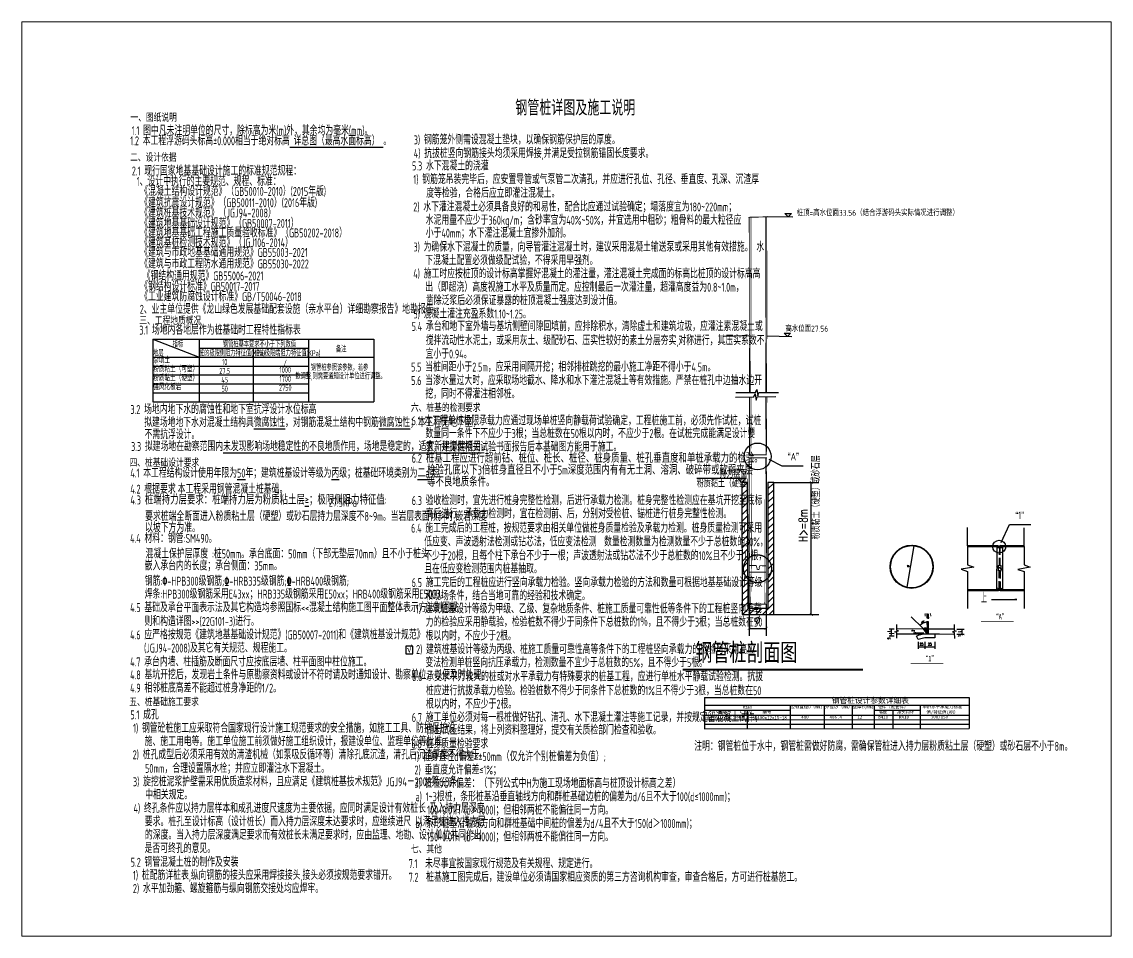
# Model space of a CAD drawing. Header units: millimetres. Extents: x 114090 to 150763, y -7345539 to -7314774.
import ezdxf
from ezdxf.enums import TextEntityAlignment as Align

# ---------------------------------------------------------------- set-up
doc = ezdxf.new("R2010")
doc.units = ezdxf.units.MM
doc.header["$LTSCALE"] = 1000
doc.header["$MEASUREMENT"] = 0
doc.linetypes.add('DASH', pattern=[0.35, 0.25, -0.1])
doc.linetypes.add('x', pattern=[5, 3, -2])
for name, color, linetype in [('001图框', 3, 'Continuous'), ('1', 7, 'Continuous'), ('DIM_LEAD', 3, 'Continuous'), ('DIM_SYMB', 3, 'Continuous'), ('PUB_DIM', 64, 'Continuous'), ('PUB_TEXT', 7, 'Continuous'), ('S-BEAM-DASH', 4, 'DASH'), ('SYMBT', 7, 'Continuous'), ('TEXT', 7, 'Continuous'), ('内衬', 210, 'x'), ('总说明文字', 2, 'Continuous'), ('选择框', 6, 'Continuous')]:
    doc.layers.add(name, color=color, linetype=linetype)
doc.layers.add('独立基础', color=110, linetype='Continuous', lineweight=18)
doc.styles.add('-黑体', font='simhei.ttf', dxfattribs={"width": 0.8})
doc.styles.add('_TCH_DIM', font='SIMPLEX', dxfattribs={"bigfont": 'GBCBIG'})
doc.styles.add('_TCH_DIM_T3', font='SIMPLEX', dxfattribs={"width": 0.705882, "bigfont": 'GBCBIG'})
doc.styles.add('H1', font='')
doc.styles.add('TSSD_Dimension', font='tssdeng.shx', dxfattribs={"width": 0.75, "bigfont": 'Hztxt.shx'})
doc.styles.add('TSSD_NORM', font='Tssdeng.shx', dxfattribs={"width": 0.7, "bigfont": 'hztxt.shx'})
doc.styles.add('XJY-TSSD', font='tssdeng.shx', dxfattribs={"width": 0.7, "bigfont": 'hztxt.shx'})
doc.styles.get('H1').set_extended_font_data('SimSun')
doc.dimstyles.new('_TCH_ARCH&&100', dxfattribs={"dimtxt": 297.5, "dimasz": 100, "dimexe": 250, "dimexo": 0, "dimgap": 126.25, "dimtad": 1, "dimdec": 0, "dimzin": 0, "dimdsep": 46, "dimtxsty": '_TCH_DIM_T3', "dimblk": 'ARCHTICK', "dimcen": 0.09, "dimclrt": 7, "dimazin": 2, "dimtfac": 1, "dimtdec": 0, "dimtix": 1, "dimtmove": 2, "dimatfit": 3, "dimfxl": 100, "dimtolj": 1, "dimtzin": 0, "dimarcsym": 0})
doc.dimstyles.new('_TCH_ARCH&&30', dxfattribs={"dimtxt": 89.25, "dimasz": 30, "dimexe": 75, "dimexo": 90, "dimgap": 37.875, "dimtad": 1, "dimdec": 0, "dimzin": 0, "dimdsep": 46, "dimtxsty": '_TCH_DIM_T3', "dimblk": 'ARCHTICK', "dimcen": 0.09, "dimclrt": 7, "dimazin": 2, "dimtfac": 1, "dimtdec": 0, "dimtix": 1, "dimtmove": 2, "dimatfit": 3, "dimfxl": 30, "dimtolj": 1, "dimtzin": 0, "dimarcsym": 0})

# ---------------------------------------------------------------- blocks, each defined once
blk = doc.blocks.new('_ARCHTICK')
at = {"color": 0, "linetype": 'ByBlock', "const_width": 0.15}
blk.add_lwpolyline([(-0.5, -0.5), (0.5, 0.5)], dxfattribs=at)
blk = doc.blocks.new('*D1')
at = {"layer": 'Defpoints', "color": 0, "transparency": 16777216}
for p in [(138578, -7334365), (139150, -7334367), (139148, -7335183)]:
    blk.add_point(p, dxfattribs=at)
at = {"layer": 'PUB_DIM', "color": 0, "lineweight": -2, "transparency": 16777216}
for p, q in [((138578, -7334365), (138576, -7335431)), ((139150, -7334367), (139148, -7335433)), ((138576, -7335181), (139148, -7335183))]:
    blk.add_line(p, q, dxfattribs=at)
at = {"layer": 'PUB_DIM', "color": 0, "lineweight": -2, "transparency": 16777216, "xscale": 100, "yscale": 100, "zscale": 100}
for p, rotation in [((138576, -7335181), 179.8427805108645), ((139148, -7335183), 359.8427805108645)]:
    blk.add_blockref('_ARCHTICK', p, dxfattribs=dict(at, rotation=rotation))
at = {"layer": 'PUB_DIM', "color": 7, "transparency": 16777216, "insert": (138863, -7334907), "char_height": 297.5, "attachment_point": 5, "rotation": 359.8428, "style": '_TCH_DIM_T3'}
blk.add_mtext('\\A1;∅', dxfattribs=at)
blk = doc.blocks.new('*D2')
at = {"layer": 'Defpoints', "color": 0, "transparency": 16777216}
for p in [(144131, -7332404), (144164, -7332410), (143925, -7333806)]:
    blk.add_point(p, dxfattribs=at)
at = {"layer": 'PUB_DIM', "color": 0, "lineweight": -2, "transparency": 16777216}
for p, q in [((143891, -7333800), (144131, -7332404)), ((144076, -7332394), (144057, -7332391)), ((143836, -7333790), (143817, -7333787))]:
    blk.add_line(p, q, dxfattribs=at)
at = {"layer": 'PUB_DIM', "color": 0, "lineweight": -2, "transparency": 16777216, "xscale": 30, "yscale": 30, "zscale": 30}
for p, rotation in [((144131, -7332404), 80.26263921962568), ((143891, -7333800), 260.2626392196257)]:
    blk.add_blockref('_ARCHTICK', p, dxfattribs=dict(at, rotation=rotation))
at = {"layer": 'PUB_DIM', "color": 7, "transparency": 16777216, "insert": (143930, -7333088), "char_height": 89.2, "attachment_point": 5, "rotation": 80.2626, "style": '_TCH_DIM_T3'}
blk.add_mtext('\\A1;∅', dxfattribs=at)
blk = doc.blocks.new('*D3')
at = {"layer": 'Defpoints', "color": 0, "transparency": 16777216}
for p in [(145539, -7335374), (145539, -7335382), (145741, -7335375)]:
    blk.add_point(p, dxfattribs=at)
at = {"layer": 'PUB_DIM', "color": 0, "lineweight": -2, "transparency": 16777216}
for p, q in [((145629, -7335374), (145816, -7335375)), ((145629, -7335382), (145816, -7335383)), ((145741, -7335375), (145741, -7335345)), ((145741, -7335383), (145741, -7335375)), ((145741, -7335383), (145741, -7335413))]:
    blk.add_line(p, q, dxfattribs=at)
at = {"layer": 'PUB_DIM', "color": 0, "lineweight": -2, "transparency": 16777216, "xscale": 30, "yscale": 30, "zscale": 30}
for p, rotation in [((145741, -7335375), 269.8467266399898), ((145741, -7335383), 89.84672663998981)]:
    blk.add_blockref('_ARCHTICK', p, dxfattribs=dict(at, rotation=rotation))
at = {"layer": 'PUB_DIM', "color": 7, "transparency": 16777216, "insert": (145658, -7335433), "char_height": 89.2, "attachment_point": 5, "rotation": 89.8467, "style": '_TCH_DIM_T3'}
blk.add_mtext('\\A1;1', dxfattribs=at)
blk = doc.blocks.new('*D4')
at = {"layer": 'Defpoints', "color": 0, "transparency": 16777216}
for p in [(144178, -7335343), (144543, -7335344), (144543, -7335365)]:
    blk.add_point(p, dxfattribs=at)
at = {"layer": 'PUB_DIM', "color": 0, "lineweight": -2, "transparency": 16777216}
for p, q in [((144453, -7335364), (144102, -7335363)), ((144453, -7335344), (144103, -7335343)), ((144177, -7335363), (144178, -7335343)), ((144177, -7335363), (144177, -7335393)), ((144178, -7335343), (144178, -7335313))]:
    blk.add_line(p, q, dxfattribs=at)
at = {"layer": 'PUB_DIM', "color": 0, "lineweight": -2, "transparency": 16777216, "xscale": 30, "yscale": 30, "zscale": 30}
for p, rotation in [((144178, -7335343), 269.7824894710749), ((144177, -7335363), 89.7824894710749)]:
    blk.add_blockref('_ARCHTICK', p, dxfattribs=dict(at, rotation=rotation))
at = {"layer": 'PUB_DIM', "color": 7, "transparency": 16777216, "insert": (144095, -7335262), "char_height": 89.2, "attachment_point": 5, "rotation": 89.7825, "style": '_TCH_DIM_T3'}
blk.add_mtext('\\A1;2', dxfattribs=at)
blk = doc.blocks.new('*D5')
at = {"layer": 'Defpoints', "color": 0, "transparency": 16777216}
for p in [(143362, -7335206), (143544, -7335206), (143543, -7335361)]:
    blk.add_point(p, dxfattribs=at)
at = {"layer": 'PUB_DIM', "color": 0, "lineweight": -2, "transparency": 16777216}
for p, q in [((143454, -7335206), (143287, -7335205)), ((143362, -7335360), (143362, -7335206)), ((143453, -7335361), (143287, -7335360))]:
    blk.add_line(p, q, dxfattribs=at)
at = {"layer": 'PUB_DIM', "color": 0, "lineweight": -2, "transparency": 16777216, "xscale": 30, "yscale": 30, "zscale": 30}
for p, rotation in [((143362, -7335206), 89.78248947107723), ((143362, -7335360), 269.7824894710773)]:
    blk.add_blockref('_ARCHTICK', p, dxfattribs=dict(at, rotation=rotation))
at = {"layer": 'PUB_DIM', "color": 7, "transparency": 16777216, "insert": (143280, -7335283), "char_height": 89.2, "attachment_point": 5, "rotation": 89.7825, "style": '_TCH_DIM_T3'}
blk.add_mtext('\\A1;t', dxfattribs=at)
blk = doc.blocks.new('*D6')
at = {"layer": 'Defpoints', "color": 0, "transparency": 16777216}
for p in [(143362, -7335360), (143543, -7335361), (143543, -7335441)]:
    blk.add_point(p, dxfattribs=at)
at = {"layer": 'PUB_DIM', "color": 0, "lineweight": -2, "transparency": 16777216}
for p, q in [((143453, -7335440), (143286, -7335440)), ((143453, -7335361), (143287, -7335360)), ((143361, -7335440), (143362, -7335360))]:
    blk.add_line(p, q, dxfattribs=at)
at = {"layer": 'PUB_DIM', "color": 0, "lineweight": -2, "transparency": 16777216, "xscale": 30, "yscale": 30, "zscale": 30}
for p, rotation in [((143362, -7335360), 89.78248947106536), ((143361, -7335440), 269.7824894710654)]:
    blk.add_blockref('_ARCHTICK', p, dxfattribs=dict(at, rotation=rotation))
at = {"layer": 'PUB_DIM', "color": 7, "transparency": 16777216, "insert": (143279, -7335521), "char_height": 89.2, "attachment_point": 5, "rotation": 89.7825, "style": '_TCH_DIM_T3'}
blk.add_mtext('\\A1;5', dxfattribs=at)
blk = doc.blocks.new('*D7')
at = {"layer": 'Defpoints', "color": 0, "transparency": 16777216}
for p in [(145480, -7335208), (145742, -7335209), (145480, -7335374)]:
    blk.add_point(p, dxfattribs=at)
at = {"layer": 'PUB_DIM', "color": 0, "lineweight": -2, "transparency": 16777216}
for p, q in [((145570, -7335208), (145817, -7335209)), ((145741, -7335375), (145742, -7335209)), ((145570, -7335374), (145816, -7335375))]:
    blk.add_line(p, q, dxfattribs=at)
at = {"layer": 'PUB_DIM', "color": 0, "lineweight": -2, "transparency": 16777216, "xscale": 30, "yscale": 30, "zscale": 30}
for p, rotation in [((145742, -7335209), 89.84672663980614), ((145741, -7335375), 269.8467266398062)]:
    blk.add_blockref('_ARCHTICK', p, dxfattribs=dict(at, rotation=rotation))
at = {"layer": 'PUB_DIM', "color": 7, "transparency": 16777216, "insert": (145659, -7335292), "char_height": 89.2, "attachment_point": 5, "rotation": 89.8467, "style": '_TCH_DIM_T3'}
blk.add_mtext('\\A1;t', dxfattribs=at)
blk = doc.blocks.new('*D8')
at = {"layer": 'Defpoints', "color": 0, "transparency": 16777216}
for p in [(144262, -7335550), (144490, -7335550), (144490, -7335801)]:
    blk.add_point(p, dxfattribs=at)
at = {"layer": 'PUB_DIM', "color": 0, "lineweight": -2, "transparency": 16777216}
for p, q in [((144262, -7335640), (144262, -7335876)), ((144262, -7335801), (144490, -7335801)), ((144490, -7335640), (144490, -7335876))]:
    blk.add_line(p, q, dxfattribs=at)
at = {"layer": 'PUB_DIM', "color": 0, "lineweight": -2, "transparency": 16777216, "xscale": 30, "yscale": 30, "zscale": 30, "rotation": 180}
blk.add_blockref('_ARCHTICK', (144262, -7335801), dxfattribs=at)
at = {"layer": 'PUB_DIM', "color": 0, "lineweight": -2, "transparency": 16777216, "xscale": 30, "yscale": 30, "zscale": 30}
blk.add_blockref('_ARCHTICK', (144490, -7335801), dxfattribs=at)
at = {"layer": 'PUB_DIM', "color": 7, "transparency": 16777216, "insert": (144376, -7335718), "char_height": 89.2, "attachment_point": 5, "style": '_TCH_DIM_T3'}
blk.add_mtext('\\A1;25', dxfattribs=at)
blk = doc.blocks.new('*D9')
at = {"layer": 'Defpoints', "color": 0, "transparency": 16777216}
for p in [(144490, -7335550), (144825, -7335550), (144825, -7335801)]:
    blk.add_point(p, dxfattribs=at)
at = {"layer": 'PUB_DIM', "color": 0, "lineweight": -2, "transparency": 16777216}
for p, q in [((144490, -7335640), (144490, -7335876)), ((144490, -7335801), (144825, -7335801)), ((144825, -7335640), (144825, -7335876))]:
    blk.add_line(p, q, dxfattribs=at)
at = {"layer": 'PUB_DIM', "color": 0, "lineweight": -2, "transparency": 16777216, "xscale": 30, "yscale": 30, "zscale": 30, "rotation": 180}
blk.add_blockref('_ARCHTICK', (144490, -7335801), dxfattribs=at)
at = {"layer": 'PUB_DIM', "color": 0, "lineweight": -2, "transparency": 16777216, "xscale": 30, "yscale": 30, "zscale": 30}
blk.add_blockref('_ARCHTICK', (144825, -7335801), dxfattribs=at)
at = {"layer": 'PUB_DIM', "color": 7, "transparency": 16777216, "insert": (144657, -7335718), "char_height": 89.2, "attachment_point": 5, "style": '_TCH_DIM_T3'}
blk.add_mtext('\\A1;25', dxfattribs=at)
blk = doc.blocks.new('*D10')
at = {"layer": 'Defpoints', "color": 0, "transparency": 16777216}
for p in [(144572, -7334839), (144591, -7334813), (144591, -7334839)]:
    blk.add_point(p, dxfattribs=at)
at = {"layer": 'PUB_DIM', "color": 0, "lineweight": -2, "transparency": 16777216}
for p, q in [((144572, -7334813), (144542, -7334814)), ((144571, -7334749), (144571, -7334738)), ((144572, -7334813), (144591, -7334813)), ((144590, -7334749), (144590, -7334738)), ((144591, -7334813), (144621, -7334812))]:
    blk.add_line(p, q, dxfattribs=at)
at = {"layer": 'PUB_DIM', "color": 0, "lineweight": -2, "transparency": 16777216, "xscale": 30, "yscale": 30, "zscale": 30}
for p, rotation in [((144572, -7334813), 0.9825447662995489), ((144591, -7334813), 180.9825447662996)]:
    blk.add_blockref('_ARCHTICK', p, dxfattribs=dict(at, rotation=rotation))
at = {"layer": 'PUB_DIM', "color": 7, "transparency": 16777216, "insert": (144497, -7334732), "char_height": 89.2, "attachment_point": 5, "rotation": 0.9825, "style": '_TCH_DIM_T3'}
blk.add_mtext('\\A1;1', dxfattribs=at)
blk = doc.blocks.new('*D11')
at = {"layer": 'Defpoints', "color": 0, "transparency": 16777216}
for p in [(144591, -7334839), (144610, -7334812), (144610, -7334838)]:
    blk.add_point(p, dxfattribs=at)
at = {"layer": 'PUB_DIM', "color": 0, "lineweight": -2, "transparency": 16777216}
for p, q in [((144591, -7334813), (144561, -7334813)), ((144590, -7334749), (144590, -7334738)), ((144591, -7334813), (144610, -7334812)), ((144609, -7334748), (144608, -7334737)), ((144610, -7334812), (144640, -7334812))]:
    blk.add_line(p, q, dxfattribs=at)
at = {"layer": 'PUB_DIM', "color": 0, "lineweight": -2, "transparency": 16777216, "xscale": 30, "yscale": 30, "zscale": 30}
for p, rotation in [((144591, -7334813), 0.9825447648690133), ((144610, -7334812), 180.982544764869)]:
    blk.add_blockref('_ARCHTICK', p, dxfattribs=dict(at, rotation=rotation))
at = {"layer": 'PUB_DIM', "color": 7, "transparency": 16777216, "insert": (144682, -7334729), "char_height": 89.2, "attachment_point": 5, "rotation": 0.9825, "style": '_TCH_DIM_T3'}
blk.add_mtext('\\A1;1', dxfattribs=at)
blk = doc.blocks.new('*D20')
at = {"layer": 'Defpoints', "color": 0, "transparency": 16777216}
for p in [(139400, -7330269), (140667, -7330269), (139400, -7334712)]:
    blk.add_point(p, dxfattribs=at)
at = {"layer": 'PUB_DIM', "color": 0, "lineweight": -2, "transparency": 16777216}
for p, q in [((139400, -7330269), (140917, -7330269)), ((140667, -7334712), (140667, -7330269)), ((139400, -7334712), (140917, -7334712))]:
    blk.add_line(p, q, dxfattribs=at)
at = {"layer": 'PUB_DIM', "color": 0, "lineweight": -2, "transparency": 16777216, "xscale": 100, "yscale": 100, "zscale": 100}
for p, rotation in [((140667, -7330269), 90), ((140667, -7334712), 270)]:
    blk.add_blockref('_ARCHTICK', p, dxfattribs=dict(at, rotation=rotation))
at = {"layer": 'PUB_DIM', "color": 7, "transparency": 16777216, "insert": (140392, -7331723), "char_height": 297.5, "attachment_point": 5, "rotation": 90, "style": '_TCH_DIM_T3'}
blk.add_mtext('\\A1;H>=8m', dxfattribs=at)

msp = doc.modelspace()

# ---------------------------------------------------------------- hatches: boundary and pattern name
h = msp.add_hatch(color=256)
h.dxf.hatch_style = 1
h.paths.add_polyline_path([(144558.4, -7335364.8), (144591.4, -7335364.9), (144615.6, -7335365.3), (144616, -7335205.5), (144586.4, -7335187.7), (144529.7, -7335174.9), (144481.6, -7335178.7), (144432.4, -7335202.7)])
at = {"layer": 'S-BEAM-DASH'}
h = msp.add_hatch(dxfattribs=at)
h.set_pattern_fill('ANSI31', color=256, scale=100)
h.set_pattern_definition([(45, (-213285.35, -5176812.21), (-112.253202, 112.253202), [])])
h.paths.add_polyline_path([(138324.4, -7330276), (138341.4, -7334711.9), (139400.3, -7334711.9), (139400.3, -7330269.1), (139200.3, -7330269.1), (139200.3, -7334511.9), (138539.8, -7334511.9), (138524.4, -7330274.4)])

# ---------------------------------------------------------------- linework, layer by layer
msp.add_line((144572.2, -7334813), (144609.7, -7334812.4))
for points in [[(139893.6, -7321335.7), (139781.6, -7321228.8), (139995.8, -7321227.2)], [(139863.2, -7325358.8), (139751.1, -7325251.9), (139965.4, -7325250.3)]]:
    msp.add_lwpolyline(points, close=True)
at = {"const_width": 30}
for points in [[(138548.6, -7321351.9), (139192.1, -7321335.7)], [(138578.8, -7321351.1), (138581.6, -7324355.4)], [(139171.4, -7324339.7), (139163.4, -7321336.4)], [(138581.6, -7324355.4), (138584.4, -7327248.9)], [(139158.4, -7327238.9), (139171.4, -7324339.7)], [(138584.5, -7327397.8), (138586.4, -7329342.9), (139154.5, -7329342.3), (139167.8, -7327388.3)], [(138578.5, -7333066.3), (138808.6, -7333066.3), (138839.3, -7333156), (138845.9, -7333193.4), (138893.1, -7333206.1), (138917.3, -7333180), (138915.4, -7333122), (138942.4, -7333074.1), (139154, -7333074.7)], [(138578.5, -7333290), (139153.4, -7333291.4)]]:
    msp.add_lwpolyline(points, dxfattribs=at)
for points in [[(139185.9, -7321320.6), (140044.9, -7321339)], [(138573.7, -7325343.6), (137714.6, -7325362)], [(139155.4, -7325343.6), (140014.5, -7325362)], [(139240, -7329486.9), (139675.8, -7329709.4), (140395.9, -7329709.4)], [(147060.5, -7332295), (147337.6, -7331686), (148057.8, -7331686)], [(144432.4, -7335202.7), (144558.4, -7335364.8), (144615.6, -7335365.3), (144616, -7335205.8)]]:
    msp.add_lwpolyline(points)
msp.add_lwpolyline([(138578.5, -7334365.4), (139150.5, -7334366.9), (139164, -7329445.6), (138578.7, -7329444)], close=True, dxfattribs=at)
for centre, radius in [((138860.1, -7329396.7), 451), ((146993.3, -7332434.1), 217.6)]:
    msp.add_circle(centre, radius)
msp.add_arc((144575.7, -7335330.6), 352.4, 90.38815, 135.61678)
at = {"layer": '1', "color": 7}
for points, const_width in [([(146379.4, -7334948.3), (147480.2, -7334948.3)], 21), ([(136333.1, -7336575.6), (142406.2, -7336575.6)], 70), ([(144008.2, -7336356.4), (145109.1, -7336356.4)], 21)]:
    msp.add_lwpolyline(points, dxfattribs=dict(at, const_width=const_width))
at = {"layer": 'DIM_LEAD'}
for p, q in [((146731.6, -7334210.2), (147588.5, -7334210.2)), ((147588.5, -7334210.2), (147523.4, -7334210.2))]:
    msp.add_line(p, q, dxfattribs=at)
msp.add_lwpolyline([(146731.6, -7334210.2, 0, 24, 0), (146821.6, -7334210.2, 0, 0, 0)], format="xyseb", dxfattribs=at)
at = {"layer": 'DIM_SYMB'}
for points in [[(138128.7, -7327248.9), (138791.2, -7327248.9), (138829.4, -7327143.9), (138866.4, -7327353.9), (138903.7, -7327248.9), (139566.2, -7327248.9)], [(138116.6, -7327405.4), (138735.9, -7327395.3), (138772.4, -7327289.7), (138812.8, -7327499.1), (138848.4, -7327393.5), (139467.7, -7327383.4)], [(145916.6, -7331793.9), (145922.8, -7333043.1), (146133.2, -7333118.5), (145713.5, -7333194.6), (145923.9, -7333268.1), (145930.1, -7334517.3)], [(147825.5, -7331798.1), (147828.2, -7333045), (148038.4, -7333121), (147618.5, -7333196), (147828.7, -7333270), (147831.4, -7334516.9)], [(143545, -7335514.4), (143544.2, -7335315.9), (143481.1, -7335293.2), (143607, -7335270.5), (143543.9, -7335248.4), (143543.1, -7335049.8)], [(145471.8, -7335053.5), (145476.8, -7335254.1), (145540.3, -7335275.4), (145414.9, -7335300.8), (145478.4, -7335321.6), (145483.4, -7335522.1)]]:
    msp.add_lwpolyline(points, dxfattribs=at)
at = {"layer": 'S-BEAM-DASH', "linetype": 'ByBlock'}
for points in [[(138324.4, -7330276), (138341.4, -7334711.9), (139400.3, -7334711.9), (139400.3, -7330269.1), (139200.3, -7330269.1), (139200.3, -7334511.9), (138539.8, -7334511.9), (138524.4, -7330274.4), (138324.4, -7330276)], [(147834.8, -7332439.7), (145913.1, -7332433.3)], [(145919.6, -7332393.8), (146950.5, -7332393.8), (146993.3, -7332434.1)], [(146928.7, -7332436.7), (146911.5, -7332455.3), (146907.7, -7332498.3), (146904.6, -7333863)], [(146904.6, -7333863), (146947.3, -7333875.1), (146999, -7333878.3), (147037.2, -7333875.7), (147110.6, -7333867.4), (147119.5, -7333853.4), (147109.8, -7332485.7), (147110, -7332437.3)], [(147023.2, -7332424.1), (147022.2, -7332386.2), (147826.8, -7332398.1)], [(145925.8, -7333859.6), (147831.2, -7333874.5)], [(146991.2, -7333877.8), (146958.6, -7333917.1), (145927.1, -7333917.3)], [(147830.1, -7333916.9), (147027.5, -7333920), (147018.1, -7333877)], [(144420.9, -7335179.1), (144024.5, -7334791.1)], [(145475.6, -7335208.1), (144616.5, -7335205.8), (144586.4, -7335187.7), (144529.7, -7335174.9), (144481.6, -7335178.7), (144432.4, -7335202.7), (143543.7, -7335206.4)], [(143544.4, -7335360.9), (144591.4, -7335364.9), (144987.9, -7335370.9), (145479.7, -7335374.1)], [(144829.1, -7335370.9), (144824.6, -7335502.5), (144785.5, -7335500), (144621.4, -7335497.9), (144489.9, -7335496.2), (144399.7, -7335521.4), (144262.1, -7335560.7), (144211.1, -7335443.1), (144300.5, -7335401.5), (144453.5, -7335364.4)]]:
    msp.add_lwpolyline(points, dxfattribs=at)
at = {"layer": 'S-BEAM-DASH'}
for points in [[(146924.8, -7332479.3), (146950.8, -7332461.6), (147001.5, -7332461), (147054.7, -7332464.8), (147096.5, -7332475.5), (147109.8, -7332485.7)], [(147001.5, -7332461), (146988.4, -7333058.9)], [(147029.8, -7333059.6), (147028.1, -7332462.9)], [(146906.4, -7333083.5), (147113.7, -7333198.1)], [(146993.8, -7333847.8), (146992.4, -7333252.2), (146992.4, -7333246.4)], [(147021.7, -7333250), (147027.3, -7333846.5), (147093.4, -7333834.8), (147119.4, -7333834.6)], [(147027.3, -7333846.5), (146993.8, -7333847.8), (146947.4, -7333845.3), (146904.6, -7333833.5)], [(144574.7, -7335185.1), (144571.3, -7334683.6)], [(144597.5, -7335194.4), (144588.8, -7334689)], [(144616.5, -7335205.8), (144607.6, -7334688.7)]]:
    msp.add_lwpolyline(points, dxfattribs=at)
msp.add_lwpolyline([(146971.5, -7333066), (146988.4, -7333058.9), (147011.2, -7333059.8), (147029.8, -7333059.6), (147046.4, -7333069.2), (147051.9, -7333239.8), (147042.3, -7333252.5), (147011.8, -7333248.8), (146997.3, -7333247), (146966.7, -7333243.3)], close=True, dxfattribs=at)
at = {"layer": 'S-BEAM-DASH', "linetype": 'ByBlock'}
for radius in [728.2, 708.2]:
    msp.add_circle((144044.7, -7333107.7), radius, dxfattribs=at)
at = {"layer": 'SYMBT', "color": 2}
for p, q in [((137068.2, -7337510.2), (145986.5, -7337506.1)), ((137068.2, -7337510.2), (137068.2, -7337766.2)), ((139952.7, -7337766.2), (145986.5, -7337762)), ((145986.5, -7337506.1), (145986.5, -7337762))]:
    msp.add_line(p, q, dxfattribs=at)
at = {"layer": 'SYMBT'}
for p, q in [((137068.2, -7337766.2), (139952.7, -7337766.2)), ((137068.2, -7337766.2), (137068.2, -7338557.2)), ((139952.7, -7337766.2), (139952.7, -7338557.2)), ((141104.5, -7337766.2), (141104.5, -7338557.2)), ((142044.7, -7337766.2), (142044.7, -7338557.2)), ((142785.5, -7337766.2), (142785.5, -7338557.2)), ((142785.5, -7337766.2), (142785.5, -7338557.2)), ((144333.9, -7337766.2), (144333.9, -7338557.2)), ((145986.5, -7337762), (145986.5, -7338553)), ((137068.2, -7337936.5), (139952.7, -7337936.5)), ((137068.2, -7338106.8), (145986.5, -7338102.6)), ((138510.4, -7337936.5), (138510.4, -7338557.2)), ((142785.5, -7337936.5), (144333.9, -7337936.5)), ((143414.9, -7337936.5), (143414.9, -7338557.2)), ((137068.2, -7338256.9), (145986.5, -7338252.8)), ((137068.2, -7338407.1), (145986.5, -7338402.9)), ((137068.2, -7338557.2), (145986.5, -7338553))]:
    msp.add_line(p, q, dxfattribs=at)
at = {"layer": 'TEXT'}
for p, q in [((138324.4, -7330141.6), (136815.7, -7330141.6)), ((138324.4, -7330276), (138190.1, -7330141.6)), ((138458.8, -7330141.6), (138190.1, -7330141.6)), ((138324.4, -7330276), (138458.8, -7330141.6)), ((138324.4, -7330276), (138324.4, -7332115.3))]:
    msp.add_line(p, q, dxfattribs=at)
at = {"layer": '内衬', "const_width": 20}
for points in [[(138633.6, -7321336.4), (138635.7, -7324355.6)], [(139127.8, -7321337.3), (139127.6, -7324357.8)], [(138635.7, -7324355.6), (138627.3, -7327248.9)], [(139127.6, -7324357.8), (139119.3, -7327248.9)], [(138637.8, -7327396.9), (138632.2, -7329342.8)], [(139129.7, -7327388.9), (139124.1, -7329342.4)], [(138656.3, -7329444.2), (138645.8, -7333052.8)], [(139116.9, -7329445.5), (139106.5, -7333052.8)], [(138645.8, -7333052.8), (138626.9, -7334354)], [(139106.5, -7333052.8), (139101.4, -7334359.2)]]:
    msp.add_lwpolyline(points, dxfattribs=at)
at = {"layer": '内衬'}
msp.add_circle((138856.5, -7333176.2), 469.7, dxfattribs=at)
at = {"layer": '总说明文字', "color": 2}
for p, q in [((118502.1, -7325457.1), (118502.1, -7327557.1)), ((118502.1, -7325457.1), (125935.3, -7325457.1)), ((118502.1, -7325457.1), (120058.2, -7326057.1)), ((120058.2, -7325457.1), (120058.2, -7327557.1)), ((123745.8, -7325457.1), (123745.8, -7327557.1)), ((125935.3, -7325457.1), (125935.3, -7327557.1)), ((118502.1, -7326057.1), (125935.3, -7326057.1)), ((120058.2, -7325757.1), (123745.8, -7325757.1)), ((121883.7, -7325757.1), (121883.7, -7327557.1)), ((118502.1, -7326357.1), (123745.8, -7326357.1)), ((118502.1, -7326657.1), (123745.8, -7326657.1)), ((118502.1, -7326957.1), (123745.8, -7326957.1)), ((118502.1, -7327257.1), (123745.8, -7327257.1)), ((118502.1, -7327557.1), (125935.3, -7327557.1))]:
    msp.add_line(p, q, dxfattribs=at)
at = {"layer": '独立基础', "color": 0}
msp.add_lwpolyline([(114090.2, -7314773.9), (150762.8, -7314773.9), (150762.8, -7345539.2), (114090.2, -7345539.2)], close=True, dxfattribs=at)
at = {"layer": '选择框'}
for p, q in [((127017, -7335782.6), (127017, -7336043)), ((127259.2, -7335782.6), (127017, -7335782.6)), ((127259.2, -7336043), (127259.2, -7335782.6)), ((127017, -7336043), (127259.2, -7336043))]:
    msp.add_line(p, q, dxfattribs=at)

# ---------------------------------------------------------------- block references
for p, rotation in [((144323.8, -7335084.1), 225.6167814857372), ((144573.3, -7334978.2), 0.3881537038389152)]:
    msp.add_blockref('_ARCHTICK', p, dxfattribs=dict(rotation=rotation))

# ---------------------------------------------------------------- texts
at = {"style": 'H1', "width": 0.651}
msp.add_text('钢管桩详图及施工说明', height=455, dxfattribs=at).set_placement((130703.4, -7317877.1))
at = {"color": 7, "linetype": 'ByBlock', "style": 'TSSD_Dimension', "width": 0.8}
for s, height, p in [('桩顶=高水位面33.56（结合浮游码头实际情况进行调整）', 200, (140172.1, -7321302.3)), ('高水位面27.56', 200, (139795.4, -7325199.5)), ('“A”', 250, (139877.7, -7329526.1)), ('“1”', 250, (147539.5, -7331502.8))]:
    msp.add_text(s, height=height, dxfattribs=at).set_placement(p)
at = {"color": 7, "insert": (144422.7, -7334967.5), "char_height": 50, "width": 4.262, "attachment_point": 5, "rotation": 23.00247, "style": '_TCH_DIM'}
msp.add_mtext('\\A1;45°', dxfattribs=at)
at = {"layer": '001图框', "color": 3, "linetype": 'Continuous', "style": 'H1', "width": 0.7}
for s, height, p in [('“A”', 180, (146770.7, -7334880.6)), ('钢管桩剖面图', 600, (136761.8, -7336286.6)), ('“1”', 180, (144399.5, -7336288.6))]:
    msp.add_text(s, height=height, dxfattribs=at).set_placement(p)
at = {"layer": 'PUB_TEXT', "style": '_TCH_DIM', "width": 0.705882}
msp.add_text('上', height=297.5, dxfattribs=at).set_placement((146374.9, -7334321.4))
at = {"layer": 'SYMBT', "color": 2}
for s, insert, char_height, width, attachment_point in [('{\\f宋体|b1|i0|c134;桩别', (138510.4, -7337770.7), 105.833, 2875.5, 2), ('{\\f宋体|b1|i0|c134;公称直径D（mm)', (140506.3, -7337770.7), 105.833, 1433.25, 2), ('{\\f宋体|b1|i0|c134;外径∅（mm）', (141589.1, -7337770.7), 105.833, 1433.25, 2), ('{\\fSimSun|b1|i0|c134|p2;钢管桩设计参数详细表}', (142654.5, -7337514.7), 185.208, 15855.75, 2), ('{\\f宋体|b1|i0|c134;壁厚t(mm)', (142415.1, -7337770.7), 105.833, 731.784, 2), ('{\\f宋体|b1|i0|c134;配件（配套件）', (143414.9, -7337770.7), 105.833, 2875.5, 2), ('{\\f宋体|b1|i0|c134;单桩水平承载力标准值/特征值(KN）', (145079.1, -7337766.2), 105.833, 1433.25, 2), ('{\\fSimSun|b0|i0|c134|p2;钢管桩(材质:SM490)}', (137126.9, -7338111.3), 105.833, 1433.25, 1), ('{\\f宋体|b1|i0|c134;类别', (137524.5, -7337941), 105.833, 1433.25, 1), ('{\\fSimSun|b0|i0|c134|p2;SP400x12x15~18}', (138682.4, -7338132.8), 105.833, 1433.25, 1), ('{\\f宋体|b1|i0|c134;编号', (139026.5, -7337941), 105.833, 1433.25, 1), ('{\\fSimSun|b0|i0|c134|p2;400}', (140329.4, -7338111.3), 105.833, 1433.25, 1), ('{\\fSimSun|b0|i0|c134|p2;406.4}', (141280.8, -7338111.3), 105.833, 1433.25, 1), ('{\\fSimSun|b0|i0|c134|p2;12}', (142221, -7338111.3), 105.833, 1433.25, 1), ('{\\fSimSun|b0|i0|c134|p2;B410}', (142918.4, -7338111.3), 105.833, 1433.25, 1), ('{\\f宋体|b1|i0|c134;隔板', (142918.4, -7337941), 105.833, 1433.25, 1), ('{\\f宋体|b1|i0|c134;接头衬环', (143545.1, -7337941), 105.833, 1433.25, 1), ('{\\fSimSun|b0|i0|c134|p2;R410}', (143622.4, -7338111.3), 105.833, 1433.25, 1), ('{\\fSimSun|b0|i0|c134|p2;300/150}', (144693.1, -7338106.8), 105.833, 1433.25, 1)]:
    msp.add_mtext(s, dxfattribs=dict(at, insert=insert, char_height=char_height, width=width, attachment_point=attachment_point))
at = {"layer": 'TEXT', "style": 'TSSD_NORM', "width": 0.7}
for s, p in [('持力层面', (137576.2, -7330111.9)), ('粉质黏土（硬塑）', (136813.3, -7330432.6))]:
    msp.add_text(s, height=250, dxfattribs=at).set_placement(p)
msp.add_text('粉质黏土（硬塑）或砂石层', height=250, rotation=90, dxfattribs=at).set_placement((140953.9, -7332190))
at = {"layer": '总说明文字', "style": '-黑体', "width": 0.744}
for s, p in [('一、图纸说明', (118529.6, -7318108.5)), ('二、设计依据', (118517.1, -7319452.2)), ('三、工程地质概况', (119088.3, -7324940.8)), ('六、桩基的检测要求', (128360.7, -7327871.8)), ('四、桩基础设计要求', (118888.9, -7329720.8)), ('五、桩基础施工要求', (118879.7, -7337772.1)), ('七、其他', (127710.1, -7342723.4))]:
    msp.add_text(s, height=250, dxfattribs=at).set_placement(p, align=Align.CENTER)
at = {"layer": '总说明文字'}
for s, height, style, width, p in [('1.1 图中凡未注明单位的尺寸，除标高为米(m)外，其余均为毫米(mm)。', 300, 'XJY-TSSD', 0.651, (117789.9, -7318586.3)), ('3) 钢筋笼外侧需设混凝土垫块，以确保钢筋保护层的厚度。', 300, 'XJY-TSSD', 0.651, (127285.5, -7318897)), ('4) 抗拔桩竖向钢筋接头均须采用焊接,并满足受拉钢筋锚固长度要求。', 300, 'XJY-TSSD', 0.651, (127285.5, -7319352.9)), ('5.3 水下混凝土的浇灌', 300, 'XJY-TSSD', 0.651, (127225.2, -7319773.3)), ('2.1 现行国家地基基础设计施工的标准规范规程：', 300, 'XJY-TSSD', 0.651, (117794, -7319943.3)), ('1、设计中执行的主要规范、规程、标准：', 300, 'XJY-TSSD', 0.651, (117957.8, -7320294.3, 0)), ('1) 钢筋笼吊装完毕后，应安置导管或气泵管二次清孔，并应进行孔位、孔径、垂直度、孔深、沉渣厚', 300, 'XJY-TSSD', 0.651, (127269.3, -7320228.3)), ('《混凝土结构设计规范》（GB50010-2010）(2015年版)', 300, 'XJY-TSSD', 0.651, (118077.5, -7320630.9)), ('度等检验，合格后应立即灌注混凝土。', 300, 'XJY-TSSD', 0.651, (127704.9, -7320689.7)), ('《建筑抗震设计规范》（GB50011-2010）(2016年版)', 300, 'XJY-TSSD', 0.651, (118077.5, -7321011)), ('2) 水下灌注混凝土必须具备良好的和易性，配合比应通过试验确定；塌落度宜为180~220mm；', 300, 'XJY-TSSD', 0.651, (127269.3, -7321153.7)), ('《建筑桩基技术规范》（JGJ94-2008）', 300, 'XJY-TSSD', 0.651, (118077.5, -7321356.7)), ('水泥用量不应少于360kg/m；含砂率宜为40%%%~50%%%，并宜选用中粗砂；粗骨料的最大粒径应', 300, 'XJY-TSSD', 0.651, (127688.7, -7321600.7)), ('《建筑地基基础设计规范》（GB50007-2011）', 300, 'XJY-TSSD', 0.651, (118077.5, -7321705.8)), ('《建筑地基基础工程施工质量验收标准》（GB50202-2018）', 300, 'XJY-TSSD', 0.651, (118077.5, -7322026.4)), ('《建筑基桩检测技术规范》（JGJ106-2014）', 300, 'XJY-TSSD', 0.651, (118077.5, -7322356.4)), ('小于40mm；水下灌注混凝土宜掺外加剂。', 300, 'XJY-TSSD', 0.651, (127688.7, -7322034.4)), ('《建筑与市政地基基础通用规范》GB55003-2021', 300, 'XJY-TSSD', 0.651, (118077.5, -7322683.4)), ('《建筑与市政工程防水通用规范》GB55030-2022', 300, 'XJY-TSSD', 0.651, (118077.5, -7323070)), ('《钢结构设计标准》GB50017-2017', 300, 'XJY-TSSD', 0.651, (118077.5, -7323826.7)), ('   《钢结构通用规范》GB55006-2021                     ', 300, 'XJY-TSSD', 0.651, (117782.3, -7323473.7)), ('《工业建筑防腐蚀设计标准》GB/T50046-2018', 300, 'XJY-TSSD', 0.651, (118077.5, -7324173.5)), ('2、业主单位提供《龙山绿色发展基础配套设施（亲水平台）详细勘察报告》地勘报告。', 300, 'XJY-TSSD', 0.651, (118061, -7324595.7, 0)), ('3.1 场地内各地层作为桩基础时工程特性指标表', 300, 'XJY-TSSD', 0.651, (118046.8, -7325298)), ('5.4 承台和地下室外墙与基坑侧壁间隙回填前，应排除积水，清除虚土和建筑垃圾，应灌注素混凝土或', 300, 'XJY-TSSD', 0.651, (127215.1, -7325172.6)), ('搅拌流动性水泥土，或采用灰土、级配砂石、压实性较好的素土分层夯实,对称进行，其压实系数不', 300, 'XJY-TSSD', 0.651, (127687.2, -7325650.4)), ('宜小于0.94。', 300, 'XJY-TSSD', 0.651, (127682.7, -7326102.3)), ('5.5 当桩间距小于2.5m，应采用间隔开挖；相邻排桩跳挖的最小施工净距不得小于4.5m。', 300, 'XJY-TSSD', 0.651, (127197, -7326539.8)), ('5.6 当渗水量过大时，应采取场地截水、降水和水下灌注混凝土等有效措施。严禁在桩孔中边抽水边开', 300, 'XJY-TSSD', 0.651, (127197, -7326993.4)), ('挖，同时不得灌注相邻桩。', 300, 'XJY-TSSD', 0.651, (127677.1, -7327445.2)), ('3.2 场地内地下水的腐蚀性和地下室抗浮设计水位标高', 300, 'XJY-TSSD', 0.651, (117747.3, -7327969.4)), ('6.1 本工程单桩极限承载力应通过现场单桩竖向静载荷试验确定，工程桩施工前，必须先作试桩，试桩', 300, 'XJY-TSSD', 0.651, (127214.2, -7328347.7)), ('数量同一条件下不应少于3根；当总桩数在50根以内时，不应少于2根。在试桩完成能满足设计要', 300, 'XJY-TSSD', 0.651, (127678.2, -7328779)), ('求，并提供相关试验书面报告后本基础图方能用于施工。', 300, 'XJY-TSSD', 0.651, (127678.2, -7329229)), ('4.2 根据要求,本工程采用钢管混凝土桩基础。', 300, 'XJY-TSSD', 0.651, (117744.8, -7330647.7)), ('6.3 验收检测时，宜先进行桩身完整性检测，后进行承载力检测。桩身完整性检测应在基坑开挖至底标', 300, 'XJY-TSSD', 0.651, (127217.8, -7331031.4)), ('高后进行。承载力检测时，宜在检测前、后，分别对受检桩、锚桩进行桩身完整性检测。', 300, 'XJY-TSSD', 0.651, (127689.1, -7331474.9)), ('6.4 施工完成后的工程桩，按规范要求由相关单位做桩身质量检验及承载力检测。桩身质量检测可采用', 300, 'XJY-TSSD', 0.651, (127195.4, -7331960.2)), ('低应变、声波透射法检测或钻芯法，低应变法检测  数量检测数量为检测数量不少于总桩数的30%%%，', 300, 'XJY-TSSD', 0.651, (127638.5, -7332421.2)), ('不少于20根，且每个柱下承台不少于一根；声波透射法或钻芯法不少于总桩数的10%%%且不少于10根，', 300, 'XJY-TSSD', 0.651, (127637.6, -7332888.5)), ('且在低应变检测范围内桩基抽取。', 300, 'XJY-TSSD', 0.651, (127637.6, -7333331.2)), ('钢筋:\x82-HPB300级钢筋;\x83-HRB335级钢筋;\x84-HRB400级钢筋;', 300, 'XJY-TSSD', 0.651, (118227.9, -7333744.9)), ('6.5 施工完后的工程桩应进行竖向承载力检验。竖向承载力检验的方法和数量可根据地基基础设计等级', 300, 'XJY-TSSD', 0.651, (127214.3, -7333791.6)), ('焊条:HPB300级钢筋采用E43xx；HRB335级钢筋采用E50xx；HRB400级钢筋采用E5003。', 300, 'XJY-TSSD', 0.651, (118227.9, -7334179.3)), ('和现场条件，结合当地可靠的经验和技术确定。', 300, 'XJY-TSSD', 0.651, (127672.7, -7334237.9)), ('4.5 基础及承台平面表示法及其它构造均参照国标<<混凝土结构施工图平面整体表示方法制图规', 300, 'XJY-TSSD', 0.651, (117737, -7334633.8)), ('则和构造详图>>(22G101-3)进行。 ', 300, 'XJY-TSSD', 0.651, (118222.3, -7335097.1)), ('4.6 应严格按规范《建筑地基基础设计规范》(GB50007-2011)和《建筑桩基设计规范》', 300, 'XJY-TSSD', 0.651, (117737, -7335551.4)), ('(JGJ94-2008)及其它有关规范、规程施工。', 300, 'XJY-TSSD', 0.651, (118204.4, -7335995.9)), ('√', 250, 'TSSD_NORM', 0.93, (127046.2, -7336002.1)), ('4.7 承台内墙、柱插筋及断面尺寸应按底层墙、柱平面图中柱位施工。 ', 300, 'XJY-TSSD', 0.651, (117737, -7336461.5)), ('4.8 基坑开挖后，发现岩土条件与原勘察资料或设计不符时请及时通知设计、勘察单位，以便及时处理。 ', 300, 'XJY-TSSD', 0.651, (117737, -7336897.5)), ('6.6 承受水平力较大的桩或对水平承载力有特殊要求的桩基工程，应进行单桩水平静载试验检测。抗拔', 300, 'XJY-TSSD', 0.651, (127230.9, -7336957.9)), ('4.9 相邻桩底高差不能超过桩身净距的1/2。', 300, 'XJY-TSSD', 0.651, (117737, -7337341.2)), ('桩应进行抗拔承载力检验。检验桩数不得少于同条件下总桩数的1%%%且不得少于3根，当总桩数在50', 300, 'XJY-TSSD', 0.651, (127696.5, -7337430)), ('根以内时，不应少于2根。', 300, 'XJY-TSSD', 0.651, (127696.5, -7337880)), ('5.1 成孔', 300, 'XJY-TSSD', 0.651, (117745.7, -7338241.3)), ('6.7 施工单位必须对每一根桩做好钻孔、清孔、水下混凝土灌注等施工记录，并按规定留混凝土试件，', 300, 'XJY-TSSD', 0.651, (127218.7, -7338329.2)), ('1) 钢管砼桩施工应采取符合国家现行设计施工规范要求的安全措施，如施工工具、防护保护设', 300, 'XJY-TSSD', 0.651, (117835.7, -7338692.2)), ('做出试压结果，将上列资料整理好，提交有关质检部门检查和验收。', 300, 'XJY-TSSD', 0.651, (127695, -7338756.3)), ('施、施工用电等。施工单位施工前须做好施工组织设计，报建设单位、监理单位等批准。', 300, 'XJY-TSSD', 0.651, (118226.4, -7339140.1)), ('6.8 桩身质量检验要求', 300, 'XJY-TSSD', 0.651, (127202.8, -7339217)), ('2) 桩孔成型后必须采用有效的清渣机械（如泵吸反循环等）清除孔底沉渣，清孔后沉渣厚度不得大于', 300, 'XJY-TSSD', 0.651, (117823.7, -7339584.3)), ('注明：钢管桩位于水中，钢管桩需做好防腐，需确保管桩进入持力层粉质粘土层（硬塑）或砂石层不小于8m。', 300, 'XJY-TSSD', 0.651, (136727.8, -7339299.8)), ('1) 桩身直径d偏差≤%%P50mm（仅允许个别桩偏差为负值）;', 300, 'XJY-TSSD', 0.651, (127293.5, -7339647.3)), ('50mm，合理设置隔水栓；并应立即灌注水下混凝土。', 300, 'XJY-TSSD', 0.651, (118239.9, -7340043.7)), ('2) 垂直度允许偏差≤1%%%；', 300, 'XJY-TSSD', 0.651, (127310.4, -7340097.3)), ('3) 旋挖桩泥浆护壁需采用优质造浆材料，且应满足《建筑桩基技术规范》JGJ94－2008第6.3条', 300, 'XJY-TSSD', 0.651, (117832.7, -7340494.4)), ('3) 桩位允许偏差：（下列公式中H为施工现场地面标高与桩顶设计标高之差）', 300, 'XJY-TSSD', 0.651, (127310.4, -7340547.3)), ('中相关规定。', 300, 'XJY-TSSD', 0.651, (118242.6, -7340935.8)), ('a) 1~3根桩，条形桩基沿垂直轴线方向和群桩基础边桩的偏差为d/6且不大于100(d≤1000mm)；', 300, 'XJY-TSSD', 0.651, (127344.6, -7340997.3, 65.7)), ('4) 终孔条件应以持力层样本和成孔进度尺速度为主要依据，应同时满足设计有效桩长 及入持力层深度', 300, 'XJY-TSSD', 0.651, (117852.3, -7341386.6)), ('100+0.01H (d＞1000)；但相邻两桩不能偏往同一方向。', 300, 'XJY-TSSD', 0.651, (127735.6, -7341447.3)), ('要求。桩孔至设计标高（设计桩长）而入持力层深度未达要求时，应继续进尺 以满足桩进入持力层', 300, 'XJY-TSSD', 0.651, (118232.6, -7341836.6)), ('b) 条形桩基沿轴线方向和群桩基础中间桩的偏差为d/4且不大于150(d＞1000mm)；', 300, 'XJY-TSSD', 0.651, (127344.6, -7341897.3)), ('的深度。当入持力层深度满足要求而有效桩长未满足要求时，应由监理、地勘、设计单位共同作出', 300, 'XJY-TSSD', 0.651, (118235, -7342286.6)), ('150+0.01H (d＞1000)；但相邻两桩不能偏往同一方向。', 300, 'XJY-TSSD', 0.651, (127724.2, -7342347.2)), ('是否可终孔的意见。', 300, 'XJY-TSSD', 0.651, (118224.7, -7342736.6)), ('5.2 钢管混凝土桩的制作及安装', 300, 'XJY-TSSD', 0.651, (117755.3, -7343200.9)), ('7.1  未尽事宜按国家现行规范及有关规程、规定进行。', 300, 'XJY-TSSD', 0.651, (127114.2, -7343247.2)), ('1) 桩配筋详桩表,纵向钢筋的接头应采用焊接接头,接头必须按规范要求错开。', 300, 'XJY-TSSD', 0.651, (117831.8, -7343640.4)), ('7.2  桩基施工图完成后，建设单位必须请国家相应资质的第三方咨询机构审查，审查合格后，方可进行桩基施工。', 300, 'XJY-TSSD', 0.651, (127114.2, -7343705.7)), ('2) 水平加劲箍、螺旋箍筋与纵向钢筋交接处均应焊牢。', 300, 'XJY-TSSD', 0.651, (117831.8, -7344085.7))]:
    msp.add_text(s, height=height, dxfattribs=dict(at, style=style, width=width)).set_placement(p)
at = {"layer": '总说明文字', "color": 2, "style": 'XJY-TSSD'}
for s, height, width, p in [('1.2 本工程浮游码头标高%%P0.000相当于绝对标高%%U 详总图（最高水面标高） %%U。', 300, 0.65, (117741.8, -7319018.6)), ('杂填土', 200, 0.7, (118516.3, -7326320.8)), ('粉质粘土（可塑）', 200, 0.7, (118516.3, -7326620.8)), ('粉质黏土（硬塑）', 200, 0.7, (118515.5, -7326920.8)), ('强风化板岩', 200, 0.7, (118515.5, -7327220.8)), ('6.2 桩基工程应进行超前钻、桩位、桩长、桩径、桩身质量、桩孔垂直度和单桩承载力的检验。', 300, 0.7, (127214.2, -7329697.7)), ('    检验孔底以下3倍桩身直径且不小于5m深度范围内有有无土洞、溶洞、破碎带或软弱夹层', 300, 0.7, (127214.2, -7330097.7)), ('4.1 本工程结构设计使用年限为%%U50%%U年；建筑桩基设计等级为%%U丙%%U级；桩基础环境类别为%%U二a%%U类。', 300, 0.65, (117744.8, -7330199.1)), ('    等不良地质条件。', 300, 0.7, (127214.2, -7330497.7)), ('4.4 材料：钢管:SM490。', 300, 0.65, (117736.9, -7332394.7))]:
    msp.add_text(s, height=height, dxfattribs=dict(at, width=width)).set_placement(p, align=Align.BOTTOM_LEFT)
at = {"layer": '总说明文字', "color": 4, "style": 'XJY-TSSD', "width": 0.651}
for s, p in [('3) 为确保水下混凝土的质量，向导管灌注混凝土时，建议采用混凝土输送泵或采用其他有效措施。 水', (127276.9, -7322502.4)), ('下混凝土配置必须做级配试验，不得采用早强剂。', (127672, -7322954.6)), ('4) 施工时应按桩顶的设计标高掌握好混凝土的灌注量，灌注混凝土完成面的标高比桩顶的设计标高高', (127269.3, -7323402.4)), ('出（即超浇）高度视施工水平及质量而定。应控制最后一次灌注量，超灌高度益为0.8~1.0m，', (127670.1, -7323854.6)), (' 凿除泛浆后必须保证暴露的桩顶混凝土强度达到设计值。', (127568.3, -7324304.6)), ('5) 混凝土灌注充盈系数1.10~1.25。', (127273.4, -7324754.6))]:
    msp.add_text(s, height=300, dxfattribs=at).set_placement(p)
at = {"layer": '总说明文字', "color": 2, "style": 'XJY-TSSD'}
for s, height, width, p in [('指标', 200, 0.651, (119168.4, -7325722.9)), ('钢管桩基本要求不小于下列数值', 200, 0.651, (120859.6, -7325722.9)), ('地层', 200, 0.651, (118508.4, -7326023.4)), ('桩的极限侧阻力特征值(KPa)', 200, 0.651, (120053.7, -7326022.9)), ('桩的极限端阻力特征值(KPa)', 200, 0.651, (121917.4, -7326022.9)), ('拟建场地地下水对混凝土结构具%%U微腐蚀性%%U，对钢筋混凝土结构中钢筋%%U微腐蚀性%%U；本工程无地下室，', 300, 0.65, (118212.7, -7328404.3)), ('不需抗浮设计。', 300, 0.65, (118221.7, -7328812.6)), ('要求桩端全断面进入粉质粘土层（硬塑）或砂石层持力层深度不8~9m。当岩层表面倾斜时,嵌岩深度', 300, 0.651, (118241.9, -7331564.9)), ('以坡下方为准。', 300, 0.651, (118241.9, -7331946.9)), (' 混凝土保护层厚度 :桩50mm。承台底面：50mm（下部无垫层70mm）且不小于桩头', 300, 0.651, (118129.9, -7332825.9)), (' 嵌入承台内的长度；承台侧面：35mm。', 300, 0.651, (118100.8, -7333227.8)), ('1) 建筑桩基设计等级为甲级、乙级、复杂地质条件、桩施工质量可靠性低等条件下的工程桩竖向承载', 300, 0.651, (127357.7, -7334676.1)), ('力的检验应采用静载验，检验桩数不得少于同条件下总桩数的1％，且不得少于3根；当总桩数在50', 300, 0.651, (127685.8, -7335122.4)), ('根以内时，不应少于2根。', 300, 0.651, (127684.5, -7335584.9)), ('2) 建筑桩基设计等级为丙级、桩施工质量可靠性高等条件下的工程桩竖向承载力的检验可采用高应', 300, 0.651, (127362.3, -7336043)), ('变法检测单桩竖向抗压承载力，检测数量不宜少于总桩数的5%%%，且不得少于5根。', 300, 0.651, (127677.8, -7336485.6))]:
    msp.add_text(s, height=height, dxfattribs=dict(at, width=width)).set_placement(p)
at = {"layer": '总说明文字', "color": 2, "style": 'XJY-TSSD', "width": 0.651}
for s, height, p in [('备注', 200, (124840.5, -7325891.2)), ('27.5', 200, (120920.8, -7326620)), ('10', 200, (120920.8, -7326320)), ('1000', 200, (122960.2, -7326582.5)), ('/', 200, (122960.2, -7326345)), ('钢管桩参照该参数，若参', 200, (124787.3, -7326510.3)), ('45', 200, (120920.8, -7326920)), ('1700', 200, (122960.2, -7326882.5)), ('数调整,则需要通知设计单位进行调整。', 200, (124819.8, -7326797)), ('50', 200, (120920.8, -7327220)), ('2750', 200, (122960.2, -7327182.5)), ('27.5KPa', 300, (124896.9, -7331092))]:
    msp.add_text(s, height=height, dxfattribs=at).set_placement(p, align=Align.CENTER)
at = {"layer": '总说明文字', "style": 'XJY-TSSD'}
for s, width, p in [('3.3 拟建场地在勘察范围内%%U未发现影响场地稳定性的不良地质作用，场地是稳定的，适宜新建拟建项目%%U。', 0.65, (117769.6, -7329303.1)), ('4.3 桩端持力层要求：桩端持力层为粉质粘土层%%U%%147%%142%%U%%143；极限侧阻力特征值:', 0.7, (117744.8, -7331102))]:
    msp.add_text(s, height=300, dxfattribs=dict(at, width=width)).set_placement(p, align=Align.BOTTOM_LEFT)

# ---------------------------------------------------------------- dimensions: what is measured, and where the dimension line sits
at = {"layer": 'PUB_DIM'}
for base, p1, p2, angle, text, dimstyle, picture, middle, dimtype in [((140666.6, -7330269.1), (139400.3, -7334711.9), (139400.3, -7330269.1), 90, 'H>=8m', '_TCH_ARCH&&100', '*D20', (140391.6, -7331722.8), 161), ((144591, -7334812.7), (144572.4, -7334839), (144591.4, -7334838.7), 0.98254, '1', '_TCH_ARCH&&30', '*D10', (144497, -7334731.8), 129), ((144609.7, -7334812.4), (144591.4, -7334838.7), (144610.2, -7334838.3), 0.98254, '1', '_TCH_ARCH&&30', '*D11', (144681.8, -7334728.6), 129), ((144177.5, -7335343.1), (144542.5, -7335364.7), (144542.6, -7335344.5), 89.78249, '2', '_TCH_ARCH&&30', '*D4', (144095.3, -7335261.8), 129), ((143361.8, -7335360.2), (143542.8, -7335440.5), (143543.1, -7335360.9), 89.78249, '5', '_TCH_ARCH&&30', '*D6', (143278.7, -7335520.5), 129), ((145741.1, -7335374.8), (145539.1, -7335382), (145539.1, -7335374.3), 89.84673, '1', '_TCH_ARCH&&30', '*D3', (145658.4, -7335433.4), 129)]:
    dim = msp.add_linear_dim(base=base, p1=p1, p2=p2, angle=angle, text=text, dimstyle=dimstyle, dxfattribs=at)
    dim.commit()
    dim.dimension.update_dxf_attribs({"geometry": picture, "text_midpoint": middle, "dimtype": dimtype})
for p1, p2, distance, text, dimstyle, picture, middle in [((143924.9, -7333805.7), (144164.5, -7332409.6), 34, '∅', '_TCH_ARCH&&30', '*D2', (143929.9, -7333088)), ((138578.5, -7334365.4), (139150.5, -7334366.9), -815.8, '∅', '_TCH_ARCH&&100', '*D1', (138863, -7334906.9)), ((143543.1, -7335360.9), (143543.7, -7335206.4), 181.3, 't', '_TCH_ARCH&&30', '*D5', (143279.6, -7335282.6)), ((145479.7, -7335374.1), (145480.2, -7335208.1), -261.3, 't', '_TCH_ARCH&&30', '*D7', (145658.8, -7335291.6)), ((144262.1, -7335550), (144489.9, -7335550), -250.7, '25', '_TCH_ARCH&&30', '*D8', (144376, -7335718.2)), ((144489.9, -7335550), (144824.6, -7335550), -250.7, '25', '_TCH_ARCH&&30', '*D9', (144657.2, -7335718.2))]:
    dim = msp.add_aligned_dim(p1=p1, p2=p2, distance=distance, text=text, dimstyle=dimstyle, dxfattribs=at)
    dim.commit()
    dim.dimension.update_dxf_attribs({"geometry": picture, "text_midpoint": middle})

doc.saveas('drawing.dxf')
